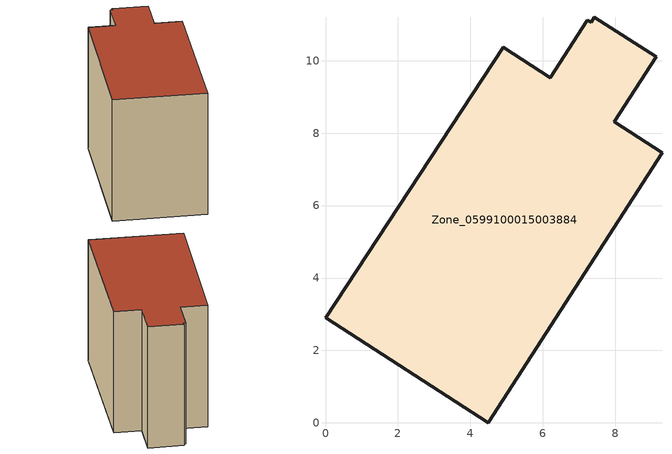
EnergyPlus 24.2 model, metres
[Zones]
Zone_0599100015003884
 floor ground (C_G): 6.2,9.53 7.23,11.12 7.33,11.06 7.42,11.2 9.12,10.1 7.96,8.31 9.29,7.46 4.49,0 0,2.91 4.91,10.37 z0.91
 wall outside (C_F): 7.96,8.31 9.12,10.1 7.42,11.2 7.33,11.06 7.23,11.12 6.2,9.53 4.91,10.37 0,2.91 4.49,0 9.29,7.46 7.96,8.31 z0.91:8.42
 roof outside (C_R): 7.23,11.12 6.2,9.53 4.91,10.37 0,2.91 4.49,0 9.29,7.46 7.96,8.31 9.12,10.1 7.42,11.2 7.33,11.06 z8.42
[BUILDING]
Pand.0599100015003884: North Axis=0; Terrain=City; Loads Convergence Tolerance Value=0.04; Temperature Convergence Tolerance Value=0.4; Solar Distribution=FullExterior; Maximum Number of Warmup Days=25; Minimum Number of Warmup Days=1
[Site:Location]
Rotterdam.The.Hague.AP_ZH_NLD Design_Conditions: Latitude=51.96; Longitude=4.45; Time Zone=1; Elevation=-4.5
[SITE:GROUNDTEMPERATURE:BUILDINGSURFACE]
18, 18, 18, 18, 18, 18, 18, 18, 18, 18, 18, 18
[MATERIAL] Thermal Absorptance=0.9; Solar Absorptance=0.7; Visible Absorptance=0.7
Name | Roughness | Thickness | Conductivity | Density | Specific Heat
G.TI.1975-1991 | MediumSmooth | 0.15 | 0.288461 | 540 | 1210
F.TI.1975-1991 | Rough | 0.3 | 0.230769 | 1920 | 840
R.TI.1975-1991 | MediumRough | 0.2 | 0.153846 | 1500 | 1000
[CONSTRUCTION]
C_G: G.TI.1975-1991
C_F: F.TI.1975-1991
C_R: R.TI.1975-1991
[ZONE]
Zone_0599100015003884: Type=1; Multiplier=1; Ceiling Height=Autocalculate; Volume=Autocalculate; Floor Area=autocalculate; Part of Total Floor Area=Yes
[ZONEINFILTRATION:DESIGNFLOWRATE]
Infil_Zone_0599100015003884: Zone or ZoneList or Space or SpaceList=Zone_0599100015003884; Schedule=AlwaysOn; Design Flow Rate Calculation Method=Flow/Area; Flow Rate per Floor Area=0.003; Constant Term Coefficient=1; Temperature Term Coefficient=0; Velocity Term Coefficient=0; Velocity Squared Term Coefficient=0
[HVACTEMPLATE:ZONE:IDEALLOADSAIRSYSTEM]
Zone_0599100015003884: Maximum Heating Supply Air Temperature=50; Minimum Cooling Supply Air Temperature=13; Maximum Heating Supply Air Humidity Ratio=0.0156; Minimum Cooling Supply Air Humidity Ratio=0.0077; Heating Limit=NoLimit; Cooling Limit=NoLimit; Dehumidification Control Type=ConstantSensibleHeatRatio; Cooling Sensible Heat Ratio=0.7; Dehumidification Setpoint=60; Humidification Control Type=None; Humidification Setpoint=30; Outdoor Air Method=None; Outdoor Air Flow Rate per Person=0.00944; Outdoor Air Flow Rate per Zone Floor Area=0; Outdoor Air Flow Rate per Zone=0; Demand Controlled Ventilation Type=None; Outdoor Air Economizer Type=NoEconomizer; Heat Recovery Type=None; Sensible Heat Recovery Effectiveness=0.7; Latent Heat Recovery Effectiveness=0.65
[ZONECONTROL:THERMOSTAT]
ThermostatControl_Zone_0599100015003884: Zone or ZoneList=Zone_0599100015003884; Control Type Schedule=DualSetpointControlType; Control 1=Thermostat_Zone_0599100015003884; Temperature Difference Between Cutout And Setpoint=0
[THERMOSTATSETPOINT:DUALSETPOINT]
Thermostat_Zone_0599100015003884: Heating Setpoint Temperature Schedule=HeatingSetpoint_Zone_0599100015003884; Cooling Setpoint Temperature Schedule=CoolingSetpoint_Zone_0599100015003884
[SCHEDULE:COMPACT]
HeatingSetpoint_Zone_0599100015003884: Through: 12/31, For: AllDays, Until: 24:00, 21
CoolingSetpoint_Zone_0599100015003884: Through: 12/31, For: AllDays, Until: 24:00, 24
DualSetpointControlType: Through: 12/31, For: AllDays, Until: 24:00, 4
AlwaysOn: Through: 12/31, For: AllDays, Until: 24:00, 1
